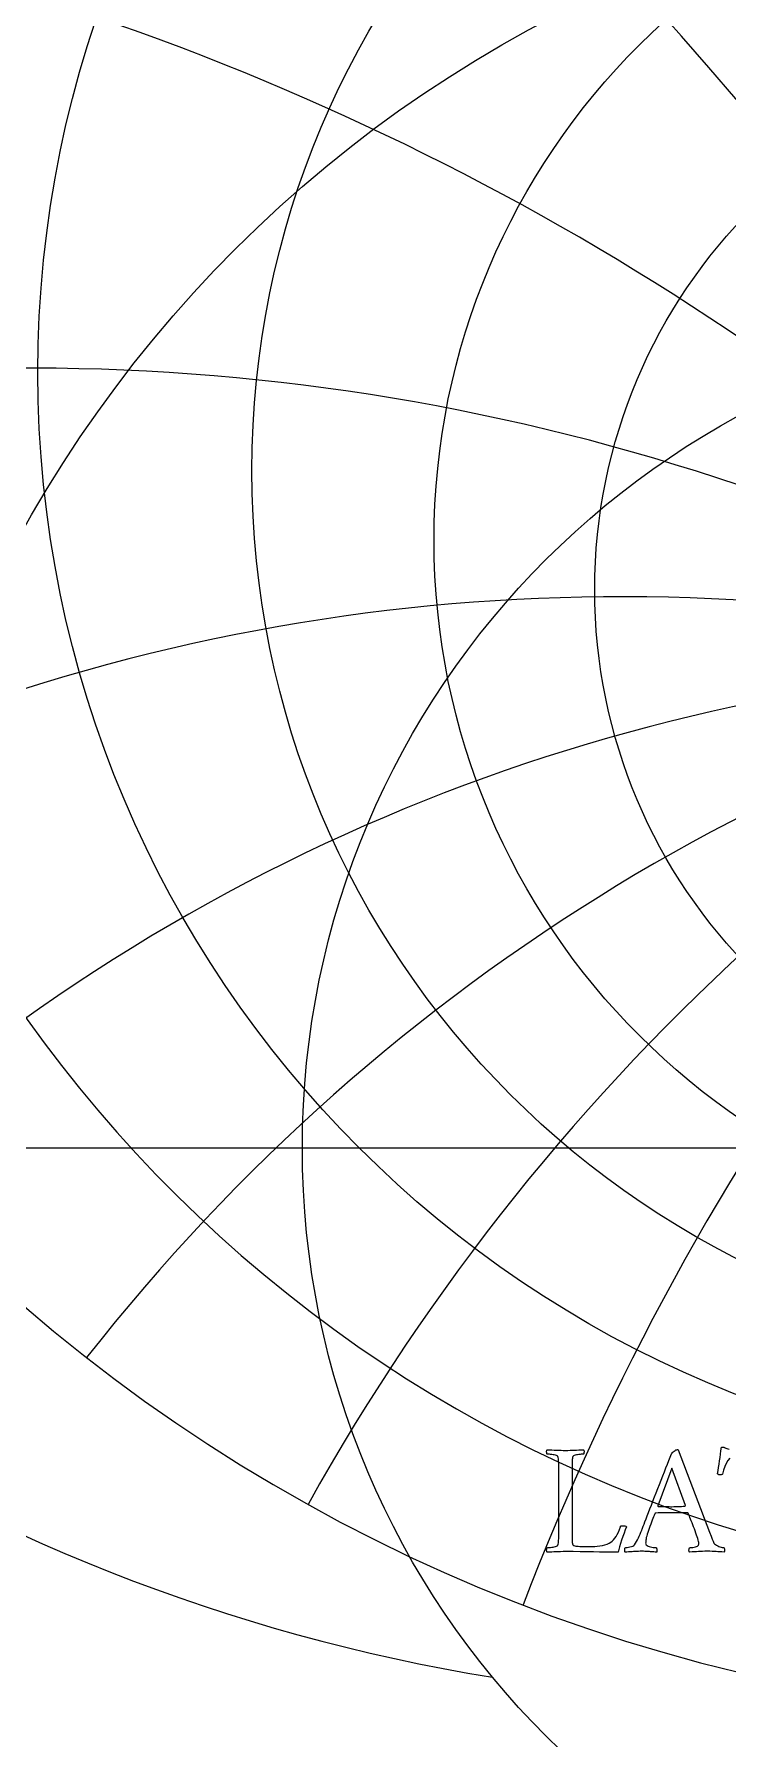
# Model space of a CAD drawing. Header units: millimetres. Extents: x -32.4 to 32.3, y -32.4 to 33.4.
# Drawn here: x -18.07 to -6.68, y -9.71 to 18.29 of the extents above; entities that cross this region are included whole.
import ezdxf

# ---------------------------------------------------------------- set-up
doc = ezdxf.new("R2010")
doc.units = ezdxf.units.MM
for name, color, linetype in [('CUT_OUTER', 1, 'Continuous'), ('ENGRAVE', 7, 'Continuous'), ('ENGRAVE_FINE', 8, 'Continuous'), ('TEXT', 5, 'Continuous')]:
    doc.layers.add(name, color=color, linetype=linetype)

msp = doc.modelspace()

# ---------------------------------------------------------------- linework, layer by layer
at = {"layer": 'CUT_OUTER'}
msp.add_arc((-0.0002, -0.0001), 32.35, 127.26523, 87.73645, dxfattribs=at)
at = {"layer": 'ENGRAVE'}
msp.add_lwpolyline([(-31.9, 0), (31.9, 0)], dxfattribs=at)
for centre, radius in [((0, 0), 31.9), ((0, 12.734), 18.0113), ((0, 11.1213), 14.4971), ((0, 9.979), 11.5063), ((0, 0), 20.8814), ((0, 9.1663), 8.8686), ((0, 0), 13.6687)]:
    msp.add_circle(centre, radius, dxfattribs=at)
for centre, radius, start, end in [((0, 15.0618), 22.3266, 154.24194, 25.75806), ((0, 18.5611), 27.9383, 185.94684, 354.05316), ((0, -23.4917), 31.4308, 48.36667, 131.63333), ((0, -23.4917), 31.4308, 48.36667, 131.63333), ((-5.6867, 21.2232), 30.3117, 211.75322, 260.77631), ((-13.581, 23.5229), 34.2608, 238.70633, 277.9248)]:
    msp.add_arc(centre, radius, start, end, dxfattribs=at)
at = {"layer": 'ENGRAVE_FINE'}
for centre, radius, start, end in [((-117.3013, -23.4917), 121.4393, 6.766885, 26.508676), ((-117.3013, -23.4917), 121.4393, 6.766885, 26.508676), ((-54.4397, -23.4917), 62.8616, 13.722538, 53.435795), ((-54.4397, -23.4917), 62.8616, 13.722538, 53.435795), ((-31.4308, -23.4917), 44.4499, 21.07434, 81.04397), ((-31.4308, -23.4917), 44.4499, 21.07434, 81.04397), ((31.4308, -23.4917), 44.4499, 98.95603, 158.92566), ((31.4308, -23.4917), 44.4499, 98.95603, 158.92566), ((-18.1466, -23.4917), 36.2932, 29.07003, 104.2478), ((-18.1466, -23.4917), 36.2932, 29.07003, 104.2478), ((18.1466, -23.4917), 36.2932, 75.7522, 150.92997), ((18.1466, -23.4917), 36.2932, 75.7522, 150.92997), ((-8.4219, -23.4917), 32.5396, 38.02608, 119.32449), ((-8.4219, -23.4917), 32.5396, 38.02608, 119.32449), ((8.4219, -23.4917), 32.5396, 60.67551, 141.97392), ((8.4219, -23.4917), 32.5396, 60.67551, 141.97392), ((0, 31.6445), 45.3003, 225.24349, 314.75651)]:
    msp.add_arc(centre, radius, start, end, dxfattribs=at)
at = {"layer": 'TEXT'}
for points in [[(-9.2397, -6.34), (-9.2397, -6.3429), (-9.2397, -6.3465), (-9.2397, -6.3507), (-9.2397, -6.3556), (-9.2397, -6.3681), (-9.2397, -6.3824), (-9.2397, -6.3986), (-9.2397, -6.4164), (-9.2395, -6.4348), (-9.239, -6.4524), (-9.2382, -6.4691), (-9.2371, -6.4851), (-9.2355, -6.499), (-9.2332, -6.5097), (-9.2303, -6.5171), (-9.2267, -6.5214), (-9.213, -6.5295), (-9.1979, -6.5359), (-9.1813, -6.5405), (-9.1633, -6.5434), (-9.1418, -6.5451), (-9.115, -6.5463), (-9.0829, -6.547), (-9.0454, -6.5473), (-8.9029, -6.5473), (-8.8658, -6.5462), (-8.8268, -6.543), (-8.7861, -6.5378), (-8.7436, -6.5304), (-8.7024, -6.5208), (-8.6656, -6.5087), (-8.6331, -6.4942), (-8.6051, -6.4773), (-8.5821, -6.4589), (-8.56, -6.4372), (-8.5388, -6.4122), (-8.5183, -6.3841), (-8.4988, -6.3517), (-8.4804, -6.3141), (-8.4632, -6.2714), (-8.447, -6.2235), (-8.4428, -6.2167), (-8.4354, -6.2118), (-8.4247, -6.2089), (-8.4108, -6.2079), (-8.3894, -6.2089), (-8.3719, -6.2118), (-8.3583, -6.2167), (-8.3486, -6.2235), (-8.3671, -6.2761), (-8.3865, -6.3303), (-8.4066, -6.3862), (-8.4276, -6.4436), (-8.4471, -6.4998), (-8.4629, -6.5518), (-8.475, -6.5995), (-8.4833, -6.6431), (-8.5855, -6.6428), (-8.6873, -6.6418), (-8.7888, -6.6402), (-8.89, -6.6379), (-8.9942, -6.6356), (-9.105, -6.634), (-9.2222, -6.6331), (-9.3459, -6.6327), (-9.3888, -6.633), (-9.4294, -6.6337), (-9.4678, -6.6349), (-9.5039, -6.6366), (-9.5392, -6.6383), (-9.5751, -6.6395), (-9.6117, -6.6403), (-9.649, -6.6405), (-9.6534, -6.6344), (-9.6564, -6.6263), (-9.6579, -6.6162), (-9.658, -6.6042), (-9.657, -6.5923), (-9.6551, -6.5822), (-9.6524, -6.5741), (-9.649, -6.568), (-9.6396, -6.5677), (-9.6269, -6.567), (-9.6111, -6.5658), (-9.592, -6.5641), (-9.5715, -6.5617), (-9.5515, -6.5586), (-9.532, -6.5546), (-9.513, -6.5498), (-9.4964, -6.5445), (-9.4841, -6.5388), (-9.4763, -6.5328), (-9.4728, -6.5265), (-9.4682, -6.5099), (-9.4647, -6.4909), (-9.4624, -6.4697), (-9.4612, -6.4462), (-9.4606, -6.4211), (-9.4602, -6.3951), (-9.4599, -6.368), (-9.4599, -6.34), (-9.4599, -5.2599), (-9.4599, -5.2318), (-9.4602, -5.2045), (-9.4606, -5.178), (-9.4612, -5.1524), (-9.4624, -5.1283), (-9.4647, -5.1067), (-9.4682, -5.0875), (-9.4728, -5.0708), (-9.4763, -5.0635), (-9.4841, -5.0572), (-9.4964, -5.0518), (-9.513, -5.0475), (-9.532, -5.0438), (-9.5515, -5.0407), (-9.5715, -5.038), (-9.592, -5.0358), (-9.6111, -5.0341), (-9.6269, -5.0329), (-9.6396, -5.0322), (-9.649, -5.0319), (-9.6524, -5.0258), (-9.6551, -5.0177), (-9.657, -5.0076), (-9.658, -4.9957), (-9.6579, -4.9837), (-9.6564, -4.9736), (-9.6534, -4.9655), (-9.649, -4.9594), (-9.6103, -4.9608), (-9.5719, -4.9623), (-9.5338, -4.964), (-9.4961, -4.9659), (-9.4587, -4.9676), (-9.4217, -4.9688), (-9.3849, -4.9695), (-9.3485, -4.9697), (-9.3112, -4.9695), (-9.2743, -4.9688), (-9.238, -4.9676), (-9.2021, -4.9659), (-9.1661, -4.964), (-9.1293, -4.9623), (-9.0916, -4.9608), (-9.0532, -4.9594), (-9.0487, -4.9655), (-9.0457, -4.9736), (-9.0442, -4.9837), (-9.0441, -4.9957), (-9.0452, -5.0076), (-9.047, -5.0177), (-9.0497, -5.0258), (-9.0532, -5.0319), (-9.0626, -5.0322), (-9.0752, -5.0329), (-9.0911, -5.0341), (-9.1102, -5.0358), (-9.1306, -5.038), (-9.1503, -5.0407), (-9.1694, -5.0438), (-9.1879, -5.0475), (-9.2041, -5.0518), (-9.2164, -5.0572), (-9.2248, -5.0635), (-9.2293, -5.0708), (-9.2328, -5.0847), (-9.2355, -5.1006), (-9.2373, -5.1184), (-9.2384, -5.1381), (-9.239, -5.1593), (-9.2394, -5.1815), (-9.2396, -5.2047), (-9.2397, -5.2288), (-9.2397, -5.2327), (-9.2397, -5.2366), (-9.2397, -5.2404), (-9.2397, -5.2443), (-9.2397, -5.2482), (-9.2397, -5.2521), (-9.2397, -5.256), (-9.2397, -5.2599)], [(-8.0973, -6.2805), (-8.0958, -6.2765), (-8.0912, -6.2646), (-8.0835, -6.2448), (-8.0727, -6.217), (-8.0594, -6.1824), (-8.0439, -6.1422), (-8.0264, -6.0963), (-8.0067, -6.0447), (-7.9852, -5.9888), (-7.9623, -5.9298), (-7.938, -5.8677), (-7.9121, -5.8025), (-7.8855, -5.7354), (-7.8587, -5.6672), (-7.8318, -5.5981), (-7.8046, -5.528), (-7.7777, -5.4581), (-7.7512, -5.3897), (-7.7252, -5.3228), (-7.6997, -5.2573), (-7.6752, -5.1945), (-7.6521, -5.1355), (-7.6305, -5.0805), (-7.6104, -5.0293), (-7.6036, -5.0186), (-7.5939, -5.0073), (-7.581, -4.9953), (-7.565, -4.9827), (-7.5486, -4.9714), (-7.5343, -4.9633), (-7.5221, -4.9584), (-7.5119, -4.9568), (-7.5096, -4.9569), (-7.5077, -4.9571), (-7.5064, -4.9575), (-7.5055, -4.9581), (-7.5046, -4.9588), (-7.5032, -4.9597), (-7.5013, -4.9608), (-7.499, -4.962), (-6.9835, -6.3141), (-6.9581, -6.3808), (-6.9388, -6.4307), (-6.9257, -6.4637), (-6.9188, -6.4799), (-6.9107, -6.4937), (-6.8996, -6.5065), (-6.8855, -6.5183), (-6.8682, -6.5291), (-6.8495, -6.5388), (-6.8307, -6.5469), (-6.8119, -6.5536), (-6.7931, -6.5589), (-6.776, -6.5629), (-6.7624, -6.5657), (-6.7521, -6.5674), (-6.7452, -6.568), (-6.7408, -6.5753), (-6.7381, -6.5845), (-6.7369, -6.5954), (-6.7374, -6.6081), (-6.7387, -6.6204), (-6.74, -6.6298), (-6.7413, -6.6365), (-6.7426, -6.6405), (-6.7792, -6.638), (-6.8138, -6.6356), (-6.8465, -6.6335), (-6.8773, -6.6314), (-6.9086, -6.6297), (-6.9427, -6.6285), (-6.9798, -6.6278), (-7.0198, -6.6276), (-7.0619, -6.6278), (-7.1004, -6.6285), (-7.1351, -6.6297), (-7.1661, -6.6314), (-7.1971, -6.6335), (-7.2319, -6.6356), (-7.2703, -6.638), (-7.3125, -6.6405), (-7.3169, -6.6344), (-7.3199, -6.6263), (-7.3215, -6.6162), (-7.3215, -6.6042), (-7.3203, -6.5923), (-7.318, -6.5822), (-7.3145, -6.5741), (-7.3099, -6.568), (-7.2966, -6.5674), (-7.2801, -6.5657), (-7.2604, -6.5629), (-7.2374, -6.5589), (-7.2147, -6.554), (-7.1959, -6.5482), (-7.181, -6.5417), (-7.17, -6.5343), (-7.1655, -6.5282), (-7.1622, -6.5201), (-7.1603, -6.51), (-7.1597, -6.498), (-7.1607, -6.4844), (-7.1639, -6.4666), (-7.1691, -6.4449), (-7.1765, -6.419), (-7.1855, -6.3903), (-7.1956, -6.3598), (-7.2068, -6.3275), (-7.2192, -6.2934), (-7.2322, -6.2587), (-7.2451, -6.2244), (-7.2581, -6.1907), (-7.271, -6.1574), (-7.2834, -6.1258), (-7.2947, -6.0972), (-7.3048, -6.0714), (-7.3138, -6.0486), (-7.3211, -6.0299), (-7.3264, -6.0166), (-7.3296, -6.0085), (-7.3306, -6.0059), (-7.3309, -6.0056), (-7.3319, -6.0046), (-7.3335, -6.003), (-7.3358, -6.0007), (-7.3384, -5.9984), (-7.341, -5.9968), (-7.3436, -5.9958), (-7.3462, -5.9955), (-7.3667, -5.9944), (-7.3895, -5.9936), (-7.4146, -5.9931), (-7.442, -5.9929), (-7.47, -5.9929), (-7.497, -5.9929), (-7.5231, -5.9929), (-7.5482, -5.9929), (-7.5547, -5.9929), (-7.5612, -5.9929), (-7.5676, -5.9929), (-7.5741, -5.9929), (-7.5804, -5.9929), (-7.5864, -5.9929), (-7.5921, -5.9929), (-7.5974, -5.9929), (-7.6348, -5.993), (-7.6693, -5.9932), (-7.7009, -5.9937), (-7.7295, -5.9942), (-7.7587, -5.9951), (-7.7917, -5.9965), (-7.8286, -5.9983), (-7.8694, -6.0007), (-7.8709, -6.0009), (-7.8726, -6.0017), (-7.8747, -6.0029), (-7.8772, -6.0046), (-7.8794, -6.0063), (-7.8811, -6.0075), (-7.882, -6.0082), (-7.8824, -6.0085), (-7.8836, -6.0117), (-7.8872, -6.0214), (-7.8933, -6.0376), (-7.9018, -6.0603), (-7.912, -6.0874), (-7.9231, -6.1169), (-7.9353, -6.1489), (-7.9484, -6.1833), (-7.9616, -6.2184), (-7.974, -6.2523), (-7.9856, -6.2851), (-7.9963, -6.3167), (-8.0069, -6.3478), (-8.0154, -6.3763), (-8.0218, -6.4022), (-8.0261, -6.4255), (-8.0289, -6.4464), (-8.031, -6.465), (-8.0322, -6.4814), (-8.0326, -6.4954), (-8.0301, -6.509), (-8.0226, -6.521), (-8.01, -6.5316), (-7.9924, -6.5408), (-7.9722, -6.5485), (-7.9516, -6.5547), (-7.9308, -6.5595), (-7.9095, -6.5628), (-7.8902, -6.5651), (-7.8749, -6.5667), (-7.8637, -6.5677), (-7.8564, -6.568), (-7.854, -6.5719), (-7.8519, -6.5787), (-7.8501, -6.5881), (-7.8487, -6.6004), (-7.8479, -6.6131), (-7.848, -6.624), (-7.8492, -6.6331), (-7.8513, -6.6405), (-7.875, -6.6392), (-7.8969, -6.6379), (-7.9171, -6.6366), (-7.9355, -6.6353), (-7.9529, -6.634), (-7.9704, -6.6327), (-7.9879, -6.6314), (-8.0054, -6.6301), (-8.0243, -6.629), (-8.0459, -6.6282), (-8.0702, -6.6277), (-8.0973, -6.6276), (-8.1247, -6.6277), (-8.1498, -6.6282), (-8.1726, -6.629), (-8.1932, -6.6301), (-8.2126, -6.6314), (-8.232, -6.6327), (-8.2515, -6.634), (-8.2709, -6.6353), (-8.2916, -6.6366), (-8.3149, -6.6379), (-8.3408, -6.6392), (-8.3693, -6.6405), (-8.3716, -6.6365), (-8.3732, -6.6298), (-8.3742, -6.6204), (-8.3745, -6.6081), (-8.3742, -6.5954), (-8.3732, -6.5845), (-8.3716, -6.5753), (-8.3693, -6.568), (-8.3557, -6.5672), (-8.3379, -6.5651), (-8.3161, -6.5614), (-8.2903, -6.5563), (-8.2648, -6.5496), (-8.244, -6.5411), (-8.2279, -6.5308), (-8.2165, -6.5188), (-8.1978, -6.4934), (-8.1806, -6.4666), (-8.1648, -6.4384), (-8.1504, -6.4087), (-8.1369, -6.3778), (-8.1236, -6.3462), (-8.1104, -6.3137), (-8.0973, -6.2805)], [(-7.6026, -5.2625), (-7.8331, -5.879), (-7.8331, -5.8793), (-7.8328, -5.8802), (-7.8324, -5.8819), (-7.8318, -5.8841), (-7.8311, -5.8864), (-7.8302, -5.888), (-7.8292, -5.889), (-7.828, -5.8893), (-7.8021, -5.8905), (-7.7739, -5.8916), (-7.7432, -5.8925), (-7.7101, -5.8932), (-7.6775, -5.8938), (-7.6483, -5.8942), (-7.6224, -5.8944), (-7.6, -5.8945), (-7.5709, -5.8943), (-7.5433, -5.8938), (-7.5172, -5.893), (-7.4925, -5.8919), (-7.468, -5.8906), (-7.4423, -5.8893), (-7.4155, -5.888), (-7.3876, -5.8867), (-7.3853, -5.8863), (-7.3834, -5.8851), (-7.382, -5.8831), (-7.3811, -5.8802), (-7.3806, -5.8774), (-7.3802, -5.8754), (-7.3799, -5.8742), (-7.3798, -5.8738)]]:
    msp.add_lwpolyline(points, close=True, dxfattribs=at)
msp.add_lwpolyline([(-6.651, -5.0996), (-6.683, -5.1381), (-6.7109, -5.1849), (-6.7348, -5.2372), (-6.7549, -5.295), (-6.7711, -5.3583), (-6.7763, -5.364), (-6.7841, -5.368), (-6.7944, -5.3704), (-6.8074, -5.3712), (-6.816, -5.3719), (-6.8239, -5.3712), (-6.8309, -5.3693), (-6.8372, -5.3661), (-6.8426, -5.3623), (-6.8472, -5.3589), (-6.851, -5.3559), (-6.854, -5.3531), (-6.844, -5.3021), (-6.8346, -5.2502), (-6.8258, -5.1972), (-6.8177, -5.1433), (-6.8101, -5.0884), (-6.8028, -5.0326), (-6.7959, -4.9757), (-6.7892, -4.9179), (-6.7824, -4.9159), (-6.775, -4.915), (-6.7669, -4.9153), (-6.7582, -4.9166), (-6.7496, -4.9187), (-6.742, -4.9209), (-6.7353, -4.9232), (-6.7297, -4.9257), (-6.7168, -4.931), (-6.7015, -4.9364), (-6.6838, -4.942), (-6.6636, -4.9477)], dxfattribs=at)

doc.saveas('drawing.dxf')
